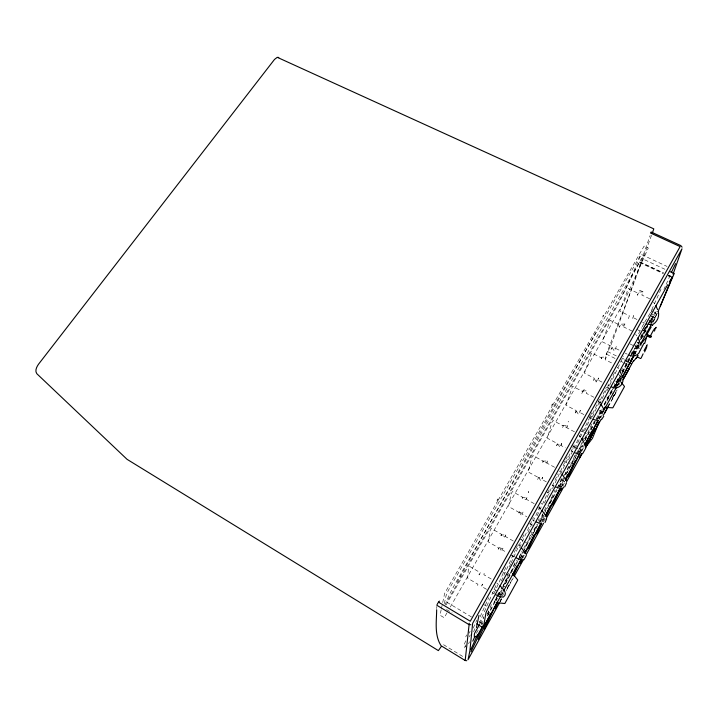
<?xml version="1.0" encoding="UTF-8"?>
<svg xmlns="http://www.w3.org/2000/svg" width="718" height="718" viewBox="0 0 718 718"><rect width="100%" height="100%" fill="white"/><g stroke="black" fill="none" stroke-linecap="round" stroke-linejoin="round"><path stroke-width="0.54" stroke-dasharray="3.59 2.69" d="M436.724 608.613L436.822 606.396M477.721 585.52L477.883 584.228L467.696 578.25L468.369 568.674L469.653 566.43L480.351 572.677L479.068 574.93L479.256 573.494M482.316 585.367L482.514 584.075L481.293 586.238L486.759 589.442M484.147 573.314L483.932 574.759L491.938 579.426M606.055 354.907L629.183 295.529L650.131 235.45M513.262 540.986L505.49 536.57L505.867 534.865L501.029 535.045L500.688 536.75L501.927 534.551L491.3 528.511L490.053 530.701L488.366 541.937L498.489 547.735L498.184 549.252L499.369 547.17L502.735 549.09L503.067 547.565L501.882 549.674L506.702 552.438M568.135 421.996L568.584 421.206M441.175 609.77L440.026 615.209L444.209 617.731L446.982 612.858M441.408 608.676L444.621 593.445L497.556 501.272M444.352 603.667L446.04 595.796A14.432 1.248 -60.9 0 1 448.427 590.214L640.492 255.231L641.156 254.378L667.049 266.432M656.207 311.271L650.795 322.983M534.201 503.65L526.482 499.369L527.003 497.421L522.228 497.61L521.735 499.557L522.946 497.412L512.392 491.57L511.18 493.706L508.532 506.513L518.593 512.14L518.154 513.882L519.302 511.844L522.65 513.711L523.117 511.961L521.959 514.016L526.752 516.7M654.484 320.399L655.938 313.649L654.376 312.895M596.093 382.102L596.685 380.01M554.601 467.265L546.936 463.128L547.601 460.947L542.88 461.144L542.252 463.325L543.427 461.234L532.944 455.58L531.76 457.653L528.206 471.968L538.195 477.416L537.638 479.373L538.76 477.38L542.081 479.193L542.673 477.237L541.543 479.238L546.308 481.841M511.054 571.815L501.667 588.886M651.397 311.702L651.639 310.885M646.604 332.237L644.62 331.267L640.95 339.434M574.49 431.814L566.879 427.802L567.669 425.406L563.002 425.603L562.239 428.009L563.397 425.971L552.986 420.488L551.828 422.516L547.403 438.249L557.33 443.536L556.647 445.69L557.742 443.751L565.38 447.826M605.068 358.847L605.75 356.684M561.045 445.501L561.754 443.347L560.65 445.304M575.208 412.805L576.007 410.463L566.143 405.329L572.515 386.275L582.854 391.588L581.733 393.572L582.621 390.96L587.234 390.754L586.319 393.365L593.876 397.242M579.561 412.617L580.386 410.265L579.309 412.177L584.003 414.618M481.096 624.723L483.779 617.713M593.337 380.702L594.244 378.171L584.443 373.189L591.569 352.906L601.837 358.058L600.742 359.987L601.747 357.187L606.315 356.963L605.274 359.772L612.786 363.532M487.639 614.42L489.685 608.855M597.636 380.495L598.57 377.964L597.52 379.831L602.187 382.2M651.522 235.324L610.758 345.708L606.486 354.145M632.154 331.106L623.771 327.004L624.92 324.006L620.406 324.231L619.293 327.228L620.361 325.335L610.156 320.354L602.312 341.804L612.05 346.632L611.036 349.334L612.059 347.521L615.299 349.127L616.331 346.426L615.308 348.248L620.271 350.707M495.582 600.113L496.676 597.214M497.035 596.254L499.261 590.546M628.34 318.684L629.444 315.821L619.778 311.127L628.304 288.573L638.437 293.411L637.387 295.251L639.666 290.225L643.077 291.849L641.82 295.026L650.149 299.002M511.243 571.932L515.739 560.659M575.665 413.047L576.455 411.001M519.338 557.096L521.591 551.424M632.549 318.478L633.689 315.606L632.684 317.392L637.62 319.779M490.026 607.931L492.054 602.833M526.608 544.28L531.751 531.76M468.612 643.822L469.446 641.793M584.21 389.201L583.339 391.337L582.621 390.96M534.174 530.656L536.642 524.607M508.524 573.135L503.453 585.951L505.885 587.369M479.238 623.296L496.757 583.662M542.817 514.384L541.677 517.157L545.671 519.374M544.352 510.686L546.82 504.889M445.07 604.87L449.387 594.513L454.916 584.12L641.569 258.372L664.877 269.25M549.099 503.785L554.879 490.17M464.645 647.914L465.937 644.845M557.285 488.581L559.762 482.72M650.589 323.369L652.159 318.604L647.807 324.931M473.638 631.696L474.921 628.69M538.294 520.658L539.119 518.728M564.608 475.406L570.137 462.634M570.972 464.411L574.956 455.167M582.235 442.064L578.134 451.532L582.083 453.632M626.428 361.289L627.272 359.35M618.817 385.054L620.047 382.371M501.317 581.024L515.506 549.692M560.175 481.751L562.23 477.048M469.384 636.857L470.236 634.9M509.376 566.771L510.695 563.774M480.162 616.69L488.725 597.663M666.187 284.319L670.567 274.375M660.982 289.264L650.328 312.886M465.785 640.86L463.72 645.509L465.47 646.577M469.231 633.141L470.102 631.221M493.993 593.544L506.657 565.542M499.764 596.739L502.456 590.717M582.684 441.058L584.021 438.061M663.908 289.417L665.272 286.356M482.011 624.714L482.891 622.748M591.74 423.988L585.224 438.77L588.177 440.322M473.234 628.07L476.779 620.208M511.135 562.777L521.986 538.967M520.344 558.416L531.132 534.847L535.574 526.859M487.827 615.532L497.682 595.016M519.581 547.628L533.411 517.472M628.519 361.073L630.036 357.717M639.065 342.522L637.548 346.426L633.779 344.577M465.749 636.875L466.637 634.918M496.21 600.804L497.134 598.776M498.974 594.719L502.196 587.629M502.663 586.615L508.622 575.333L506.019 573.826M527.936 532.63L541.525 503.103M505.607 583.716L513.155 567.193L517.175 559.95M537.1 515.856L550.051 487.827M515.443 565.658L518.584 558.792M519.042 557.805L522.183 550.939M543.948 516.763L541.372 522.192M471.529 616.986L446.713 602.142L617.265 304.369L639.738 261.81L663.477 272.912M544.406 503.094L558.012 473.736M575.019 448.687L589.954 416.799M559.295 489.604L563.477 480.53M522.444 537.97L524.732 533.016M552.51 488.545L565.874 459.816M531.679 536.929L533.061 533.932M533.528 532.927L542.916 513.648M571.474 466.224L573.673 461.468M622.443 368.531L621.537 370.515L623.673 371.628M648.749 322.723L652.025 315.615M560.543 474.14L572.228 449.064M540.34 521.34L543.14 515.273M545.007 511.234L553.102 495.33M549.808 503.964L556.531 489.479M579.229 452.412L582.343 445.69M568.494 459.879L582.738 429.463M559.205 486.723L564.204 475.989M564.653 475.02L570.28 464.429M597.196 419.411L602.222 408.721M515.964 548.714L517.337 545.752M502.367 596.209L503.65 593.463M584.614 430.791L599.79 398.598M566.717 473.512L575.63 454.799M574.113 460.516L582.477 442.638M602.402 410.974L598.713 418.72M641.111 339.04L647.403 325.604M566.331 458.829L567.256 456.854M572.695 448.068L575.046 443.069M592.341 416.934L606.324 387.343M584.694 440.681L594.378 421.071M599.521 404.207L615.586 370.317M590.968 429.992L595.725 419.886M596.2 418.881L601.576 408.12M604.044 404.844L611.763 389.802L605.068 386.392M615.254 388.725L620.917 376.717M590.411 415.839L592.7 411.019M607.087 390.628L623.368 356.379M607.024 401.093L613.028 388.402M613.486 387.424L619.813 375.308L615.048 372.911M614.94 386.831L620.549 374.993M657.158 313.183L652.761 321.96M621.95 372.05L627.819 360.974M630.996 354.243L632.37 351.362M652.859 322.517L657.069 313.613M622.335 373.71L629.901 357.824M630.377 356.837L635.753 346.776M621.896 375.963L619.051 381.886M632.899 353.956L643.615 332.712M633.752 354.423L638.805 343.841M543.454 521.986L544.711 519.347M522.74 558.362L524.67 554.35M501.496 595.518L502.869 592.673M521.501 558.712L523.889 553.82M622.102 372.534L629.614 357.133M617.067 385.916L617.668 384.695M562.858 486.05L565.156 481.365M621.07 378.664L617.48 385.907M620.415 381.635L621.133 380.163M542.709 521.412L544.585 517.588M581.822 451.084L584.192 446.282M620.226 376.385L616.627 383.95L618.054 384.965M561.395 487.163L564.303 481.275M580.539 451.981L583.294 446.443M631.714 354.333L638.006 342.315M600.742 417.822L604.009 411.243M621.573 379.275L622.452 377.506M599.225 419.267L603.138 411.432M640.42 339.731L647.851 325.425M607.141 407.357L607.85 405.966M638.553 333.816L641.73 327.677M634.12 354.782L638.975 345.511M500.114 601.603L501.532 598.893M507.5 588.32L513.361 577.128M633.007 354.414L639.101 343.06M499.773 601.424L501.083 598.947M507.141 588.204L509.385 583.958M643.633 331.204L645.994 326.789L647.519 327.525M642.152 326.869L644.342 322.777M607.966 406.137L608.954 404.306M612.31 398.49L614.958 393.554M615.488 392.566L616.834 390.062M644.782 321.987L652.393 309.449M648.291 324.599L655.444 312.716L652.59 311.343M501.37 594.989L503.219 591.892M521.708 558.541L524.185 553.856M541.56 522.516L544.818 516.637M561.108 487.253L564.671 481.051M580.44 452.609L584.255 445.743M598.938 419.267L603.47 410.867M617.049 386.383L621.393 378.548M634.972 354.064L639.316 346.229M607.975 406.855L617.058 390.448M500.114 601.765L501.747 598.821M506.091 590.968L513.155 578.214M608.272 406.559L617.453 389.982M480.001 623.61L483.815 616.744M640.653 336.643L642.691 332.972L644.217 333.717M476.402 633.312L479.561 627.622M487.1 614.052L490.232 608.433M498.202 594.091L499.234 592.233M523.682 548.247L526.671 542.871L524.086 541.408M557.428 487.54L561.727 479.803L558.81 478.215M576.15 453.866L578.735 449.208L575.836 447.664M584.506 438.833L587.118 434.13L584.219 432.613M494.172 602.366L497.386 596.595M497.915 595.626L501.128 589.846M604.448 403.92L612.966 388.591M613.504 387.63L618.413 378.601L620.451 381.24M487.396 615.972L497.377 598.004M497.924 597.026L501.72 590.178M502.268 589.2L513.128 569.634M513.675 568.656L518.019 560.83M518.567 559.852L522.91 552.025M523.458 551.047L543.553 514.851M544.1 513.873L557.132 490.403M559.304 486.49L563.657 478.664M565.829 474.751L576.689 455.185M577.236 454.207L582.666 444.424M584.838 440.511L595.159 421.924M595.707 420.945L602.222 409.206M604.394 405.293L613.091 389.641M613.63 388.662L620.693 375.945M622.865 372.032L627.218 364.205M627.756 363.227L629.39 360.292M632.648 354.423L639.164 342.683M641.336 338.77L646.227 329.966M500.123 594.782L502.295 590.86M520.245 558.523L523.512 552.645M540.367 522.273L543.634 516.386M559.95 486.992L563.756 480.136M578.977 452.699L583.33 444.855M597.475 419.384L602.366 410.561M615.416 387.047L620.855 377.246M633.366 354.71L638.805 344.909M596.075 332.299L456.074 583.94M614.491 394.218L612.257 398.122M505.867 534.865L504.61 537.082L501.029 535.045M527.003 497.421L525.782 499.584L522.228 497.61M547.601 460.947L546.416 463.056L542.88 461.144M567.669 425.406L566.511 427.452L563.002 425.603M624.92 324.006L623.843 325.909L620.406 324.231M643.077 291.849L638.616 292.082M640.357 338.079L644.62 331.267M450.312 607.015L623.475 303.041L648.3 248.024L644.1 246.086L605.095 314.008M498.112 500.293L552.16 406.182M552.716 405.212L602.869 317.886M651.172 323.306L655.193 316.746M638.284 345.502L637.342 346.821L633.572 344.972M647.178 325.828L644.692 329.445L647.277 325.425M647.887 324.482L652.752 316.943L647.807 324.653M644.692 329.445L647.214 325.55M446.093 604.933L617.821 304.917L626.186 288.205L641.156 254.378M626.563 361.971L627.065 361.298M460.13 576.339L460.669 575.917M668.422 275.227L671.384 276.618M639.594 261.944L663.279 273.028M668.216 275.335L672.156 277.184M639.424 262.483L663.244 273.639M668.207 275.954L670.19 276.888M651.558 313.91L654.708 315.417M651.432 315.929L654.52 317.419M650.759 318.684L652.339 319.447M649.054 320.811L652.124 322.301M642.556 322.176L644.531 323.127M644.1 328.709L645.913 329.598M643.373 330.083L646.101 331.411M642.61 329.993L645.769 331.536M636.902 329.436L640.743 331.312M641.775 335.566L644.8 337.038M637.261 342.486L638.796 343.24M636.704 344.793L639.02 345.923M637.072 346.965L639.989 348.401M635.69 346.606L638.706 348.095M630.018 343.949L633.841 345.834M633.931 352.771L635.879 353.732M632.558 352.637L635.565 354.127M625.243 353.175L627.236 354.162M622.093 358.12L624.005 359.072M607.491 351.524L617.372 356.442M624.292 359.889L628.241 361.863M606.225 354.028L615.236 358.524M621.07 361.432L623.018 362.402M623.987 362.895L626.904 364.349M615.613 381.68L620.199 384.004M614.213 383.672L618.171 385.665M607.787 385.045L609.654 385.997M610.677 392.279L613.531 393.733M606.827 396.955L608.81 397.96M598.83 401.963L603.623 404.431M599.368 410.364L603.344 412.419M588.679 415.713L591.56 417.212M589.649 417.553L591.524 418.531M581.329 431.096L583.258 432.101M571.959 445.609L574.867 447.152M571.061 450.841L572.955 451.855M563.477 460.776L567.364 462.859M552.016 484.955L553.928 485.996M546.263 491.579L550.168 493.724M538.5 507.761L540.457 508.847M532.505 519.913L534.425 520.99M529.552 523.485L533.851 525.899M519.769 538.958L523.225 540.914M512.499 555.759L514.429 556.863M510.758 555.077L514.223 557.06M501.685 571.313L505.158 573.323M494.011 589.173L496.623 590.708M492.225 592.655L494.047 593.723M483.25 604.296L487.612 606.881M479.166 621.555L482.981 623.843M446.506 609.528L452.125 612.903M443.544 644.71L464.34 657.428M496.829 583.016L498.391 584.29M518.225 544.702L519.742 546.003M539.065 507.375L540.537 508.712M559.376 471.017L560.803 472.372M579.166 435.575L580.548 436.957M598.453 401.021L599.799 402.43M617.274 367.32L618.584 368.747M635.627 334.444L636.902 335.889M653.542 302.368L654.78 303.831M612.059 347.521L614.276 350.94M594.378 378.844L596.2 381.734M576.276 410.911L578.484 414.519M557.742 443.751L559.95 447.449M538.76 477.38L540.959 481.186M519.302 511.844L521.501 515.757M499.369 547.17L501.55 551.182M528.484 491.552L528.277 492.53L528.484 491.552"/><path stroke-width="1.08" d="M436.67 609.726C436.526 621.662 434.246 635.233 441.13 645.778L465.174 660.506L466.763 660.713M650.149 337.541L646.819 335.692M441.148 646.667L438.375 650.616L127.068 459.332L36.833 373.719C34.617 370.739 36.735 366.727 38.601 364.116L274.527 59.414L277.265 57.314L653.784 228.862L652.303 233.224M474.266 635.277L474.544 633.411L479.453 624.588M478.96 615.434L476.456 627.514M640.438 358.497L637.234 356.909L637.593 355.913M465.174 660.506L469.258 623.233M641.084 358.219L643.122 353.83M526.339 555.526L523.907 559.807M646.909 336.195L644.665 343.509M546.649 518.836L544.989 522.542M646.756 345.95L646.73 347.171M566.439 483.07L564.698 486.921M651.145 336.221L650.885 337.155L651.522 336.221M674.103 273.746L660.282 306.236M670.827 280.558L671.94 277.381M673.062 274.213L681.983 248.832L472.641 623.359L469.904 650.759L468.055 659.654L499.566 602.743M585.744 448.203L582.801 453.408M437.334 604.062L436.867 605.292L468.8 624.48L470.918 624.75M643.992 343.177L640.088 350.635M622.946 380.98C622.111 386.446 616.475 389.694 611.521 386.948M647.25 344.775L644.055 350.671M658.038 311.612L670.029 282.65M646.38 348.158L644.593 351.91M652.482 325.451L652.698 324.85L652.321 325.272M477.614 634.497L470.73 649.772M483.492 625.288L471.026 651.8M671.51 272.221L675.584 263.623M472.794 641.138L474.993 636.22M630.323 362.617L633.725 355.572M650.275 336.114L653.506 330.101M484.219 629.39L497.224 602.034M596.55 426.77L599.144 421.906L592.485 438.285L585.628 447.224L588.006 442.019L585.394 446.91M478.161 639.469L488.931 616.852M495.178 608.747L497.879 603.084M655.624 328.521L656.153 327.309L655.785 327.695M513.442 575.387L521.026 559.69M520.326 563.37L522.255 559.358M525.145 553.345L532.909 537.441M528.538 548.543L540.905 523.126M512.455 575.154L516.888 566.053M536.66 533.878L541.776 523.323M546.138 516.421L558.03 492.153M630.583 360.983L631.921 358.219M489.407 615.873L490.484 613.657M552.68 504.969L560.911 488.15M560.57 490.726L561.943 487.917M565.613 480.432L575.235 460.965M568.387 476.626L579.597 453.875M545.527 515.686L550.571 505.418M622.452 377.506L629.659 362.877M524.364 552.842L525.549 550.446M533.312 536.624L534.111 535.009M565.272 479.319L567.525 474.777M584.667 445.322L591.713 431.168M558.451 491.3L559.295 489.604M590.546 435.126L597.295 421.565M603.623 410.454L605.579 406.532M654.277 331.142L655.031 329.697M437.684 603.398L439.443 601.074M604.493 413.389L607.437 407.824M626.096 374.374L629.345 368.253L622.937 379.831M633.608 360.481L622.856 380.226M581.733 453.758L579.641 457.662L581.813 453.857M585.403 447.134L591.74 435.287L585.466 447.215M585.628 447.224L595.446 428.574L585.376 447.79L587.584 443.778M500.823 595.967L487.396 620.119L482.954 626.832L482.415 627.281L476.68 623.843M503.542 591.067L520.918 559.726M524.723 552.869L541.013 523.494M545.366 515.659L560.57 488.231M565.461 479.418L580.117 452.977M585.008 444.164L598.04 420.658M604.017 409.888L616.511 387.361M621.941 377.569L633.886 356.02M639.864 345.25L651.809 323.701M514.241 576.249L523.476 559.564M526.195 554.664L543.58 523.26M546.29 518.36L563.675 486.957M566.394 482.047L582.154 453.596M594.648 431.024L601.163 419.249M603.344 415.327L607.688 407.474M603.757 416.341L601.478 419.662M639.873 351.075C638.464 355.607 633.249 357.061 629.219 355.15M667.713 284.696L489.766 604.376L486.005 612.642L483.941 624.409M482.72 626.141L476.599 637.081L474.131 636.184M669.293 281.896L672.38 277.076M651.226 326.905L646.846 334.498L650.266 336.311M646.218 337.505L640.303 344.604M633.653 361.145L636.525 357.726M635.986 358.444L638.14 355.589M654.035 329.409L654.636 328.557L654.879 329.041M497.96 499.234L497.305 500.365M552.537 404.243L551.927 405.311M603.56 315.444L602.985 316.432M653.254 324.24C657.311 321.691 659.654 316.144 658.235 311.459M651.504 324.733L646.505 324.087M604.637 407.348L612.822 407.833L624.516 386.517L621.124 382.12M598.345 420.622L593.409 419.509M496.309 602.599L504.844 603.533L517.75 580.009L512.401 573.458M579.749 454.144L574.849 452.861M560.704 488.5L555.831 487.028M541.184 523.718L536.337 522.058M521.16 559.825L516.359 557.967M278.063 57.287L278.746 57.602M669.948 271.61L673.996 273.504M647.941 335.001L650.481 336.248M629.192 362.707L631.167 363.694M495.869 594.791L500.625 596.864L503.264 597.107C508.398 593.463 502.833 588.554 499.899 585.762M438.375 602.07L470.29 621.214L680.134 246.597L650.49 233.009L651.154 232.004L680.799 245.574L682.1 247.154M521.178 547.547L525.666 553.255M541.91 510.318L546.12 516.341M562.104 474.042L566.062 480.36M581.795 438.689L585.493 445.277M600.993 404.207L603.901 409.422M619.715 370.587L622.955 377.695M637.979 337.774L641.003 345.116M655.812 305.76L657.598 309.584"/></g></svg>
